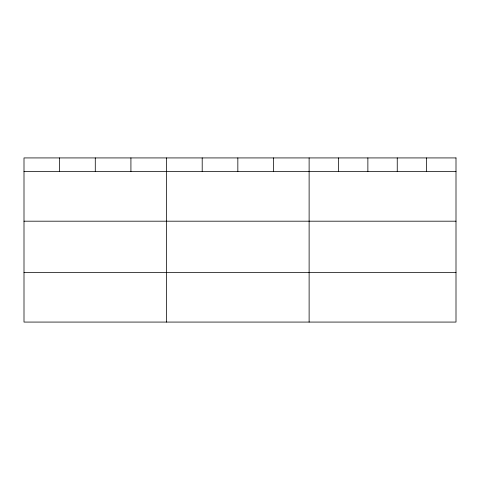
<?xml version="1.0" encoding="UTF-8"?>
<svg xmlns="http://www.w3.org/2000/svg" width="480" height="480" viewBox="0 0 480 480"><rect width="100%" height="100%" fill="white"/><g stroke="black" fill="none" stroke-linecap="round" stroke-linejoin="round"><path stroke-width="0.72" d="M24 171.498L456 171.498M24 221.19L456 221.19M24 272.388L456 272.388M426.624 157.926L426.624 171.498M397.248 157.926L397.248 171.498M367.872 157.926L367.872 171.498M338.496 157.926L338.496 171.498M309.12 157.926L309.12 322.074M273.48 157.926L273.48 171.498M237.84 157.926L237.84 171.498M202.2 157.926L202.2 171.498M166.56 157.926L166.56 322.074M130.92 157.926L130.92 171.498M95.28 157.926L95.28 171.498M59.64 157.926L59.64 171.498M456 157.926L24 157.926L24 322.074L456 322.074L456 157.926"/></g></svg>
